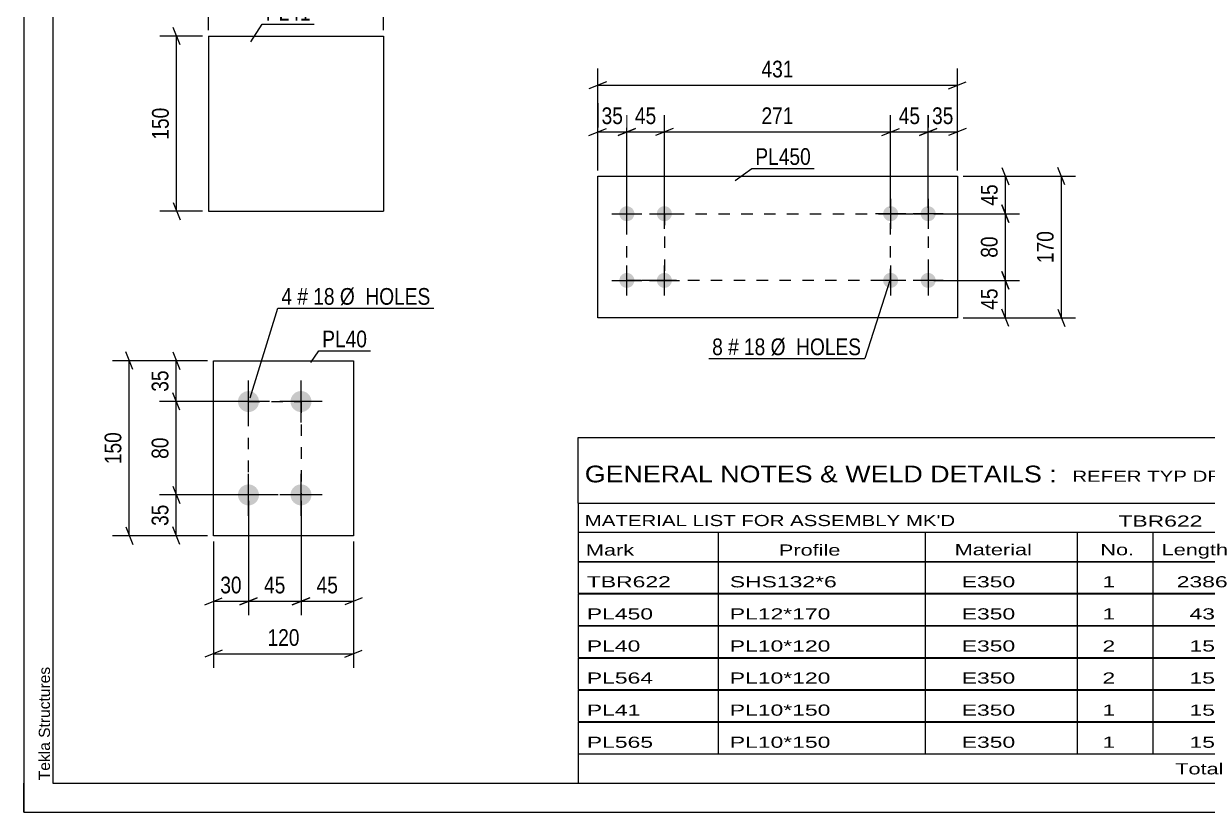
# Model space of a CAD drawing. Header units: millimetres. Extents: x 0 to 420, y 0 to 297.
# Drawn here: x 0 to 203, y 0 to 135.2 of the extents above; entities that cross this region are included whole.
import ezdxf

# ---------------------------------------------------------------- set-up
doc = ezdxf.new("R2010")
doc.units = ezdxf.units.MM
doc.linetypes.add('DXK_LINE_DOT2', pattern=[3.9198, 1.9599, -1.9599])
doc.styles.add('Arial', font='ARIAL.TTF', dxfattribs={"height": 0.2})
doc.styles.add('Arial Narrow', font='ARIALN.TTF', dxfattribs={"height": 0.2})

# ---------------------------------------------------------------- blocks, each defined once
blk = doc.blocks.new('Unknown-585910948-1132')
at = {"color": 5, "linetype": 'Continuous'}
for p, q in [((0, 297), (0, 0)), ((5, 292), (5, 5)), ((0, 0), (0, 5)), ((5, 5), (415, 5)), ((0, 0), (420, 0))]:
    blk.add_line(p, q, dxfattribs=at)
at = {"color": 174, "linetype": 'Continuous', "style": 'Arial'}
blk.add_text('Tekla Structures', height=1.9102, rotation=90, dxfattribs=at).set_placement((4.5, 5.5))
blk = doc.blocks.new('Bolt-585910948-4916 - 4910')
at = {"linetype": 'Continuous'}
for points in [[(103.36, 103.89, -1), (103.36, 101.32, -1)], [(109.79, 103.89, -1), (109.79, 101.32, -1)], [(103.36, 92.46, -1), (103.36, 89.89, -1)], [(109.79, 92.46, -1), (109.79, 89.89, -1)]]:
    blk.add_hatch(color=1, dxfattribs=at).paths.add_polyline_path(points)
at = {"color": 1, "linetype": 'Continuous'}
for p, q in [((103.36, 100.04), (103.36, 105.18)), ((109.79, 100.04), (109.79, 105.18)), ((100.79, 102.61), (105.93, 102.61)), ((107.22, 102.61), (112.36, 102.61)), ((103.36, 88.61), (103.36, 93.75)), ((109.79, 88.61), (109.79, 93.75)), ((100.79, 91.18), (105.93, 91.18)), ((107.22, 91.18), (112.36, 91.18))]:
    blk.add_line(p, q, dxfattribs=at)
blk = doc.blocks.new('Part-585910948-4914 - 4910')
at = {"color": 2, "linetype": 'Continuous'}
for p, q in [((98.36, 109.04), (159.99, 109.04)), ((98.36, 84.75), (98.36, 109.04)), ((159.99, 109.04), (159.99, 84.75)), ((159.99, 84.75), (98.36, 84.75))]:
    blk.add_line(p, q, dxfattribs=at)
blk = doc.blocks.new('Bolt-585910948-4915 - 4910')
at = {"linetype": 'Continuous'}
for points in [[(148.56, 101.32, -1), (148.56, 103.89, -1)], [(154.99, 101.32, -1), (154.99, 103.89, -1)], [(148.56, 89.89, -1), (148.56, 92.46, -1)], [(154.99, 89.89, -1), (154.99, 92.46, -1)]]:
    blk.add_hatch(color=1, dxfattribs=at).paths.add_polyline_path(points)
at = {"color": 1, "linetype": 'Continuous'}
for p, q in [((148.56, 105.18), (148.56, 100.04)), ((154.99, 105.18), (154.99, 100.04)), ((151.14, 102.61), (145.99, 102.61)), ((157.56, 102.61), (152.42, 102.61)), ((148.56, 93.75), (148.56, 88.61)), ((154.99, 93.75), (154.99, 88.61)), ((151.14, 91.18), (145.99, 91.18)), ((157.56, 91.18), (152.42, 91.18))]:
    blk.add_line(p, q, dxfattribs=at)
blk = doc.blocks.new('Part-585910948-4923 - 4922')
at = {"color": 2, "linetype": 'Continuous'}
for p, q in [((32.52, 47.41), (32.52, 77.41)), ((32.52, 77.41), (56.52, 77.41)), ((56.52, 77.41), (56.52, 47.41)), ((56.52, 47.41), (32.52, 47.41))]:
    blk.add_line(p, q, dxfattribs=at)
blk = doc.blocks.new('Bolt-585910948-4924 - 4922')
at = {"linetype": 'Continuous'}
for points in [[(38.52, 68.61, -1), (38.52, 72.21, -1)], [(47.52, 68.61, -1), (47.52, 72.21, -1)], [(38.52, 52.61, -1), (38.52, 56.21, -1)], [(47.52, 52.61, -1), (47.52, 56.21, -1)]]:
    blk.add_hatch(color=1, dxfattribs=at).paths.add_polyline_path(points)
at = {"color": 1, "linetype": 'Continuous'}
for p, q in [((38.52, 66.81), (38.52, 74.01)), ((47.52, 66.81), (47.52, 74.01)), ((42.12, 70.41), (34.92, 70.41)), ((51.12, 70.41), (43.92, 70.41)), ((38.52, 50.81), (38.52, 58.01)), ((47.52, 50.81), (47.52, 58.01)), ((42.12, 54.41), (34.92, 54.41)), ((51.12, 54.41), (43.92, 54.41))]:
    blk.add_line(p, q, dxfattribs=at)
blk = doc.blocks.new('Part-585910948-4932 - 4931')
at = {"color": 2, "linetype": 'Continuous'}
for p, q in [((31.66, 133.04), (31.66, 103.04)), ((31.66, 133.04), (61.66, 133.04)), ((61.66, 133.04), (61.66, 103.04)), ((31.66, 103.04), (61.66, 103.04))]:
    blk.add_line(p, q, dxfattribs=at)
blk = doc.blocks.new('Rectangle-585910948-6108 - 4910')
at = {"color": 1, "linetype": 'DXK_LINE_DOT2'}
blk.add_lwpolyline([(103.36, 102.61), (109.79, 102.61), (109.79, 91.18), (103.36, 91.18), (103.36, 102.61)], close=True, dxfattribs=at)
blk = doc.blocks.new('Rectangle-585910948-5908 - 4922')
at = {"color": 1, "linetype": 'DXK_LINE_DOT2'}
blk.add_lwpolyline([(38.52, 70.41), (47.52, 70.41), (47.52, 54.41), (38.52, 54.41), (38.52, 70.41)], close=True, dxfattribs=at)
blk = doc.blocks.new('Rectangle-585910948-6118 - 4910')
at = {"color": 1, "linetype": 'DXK_LINE_DOT2'}
blk.add_lwpolyline([(148.56, 102.61), (154.99, 102.61), (154.99, 91.18), (148.56, 91.18), (148.56, 102.61)], close=True, dxfattribs=at)
blk = doc.blocks.new('Rectangle-585910948-6128 - 4910')
at = {"color": 1, "linetype": 'DXK_LINE_DOT2'}
blk.add_lwpolyline([(103.36, 102.61), (154.99, 102.61), (154.99, 91.18), (103.36, 91.18), (103.36, 102.61)], close=True, dxfattribs=at)
blk = doc.blocks.new('StraightDimension-585910948-5043 - 4910')
at = {"color": 7, "linetype": 'Continuous'}
for p, q in [((178.43, 107.54), (177.23, 110.54)), ((160.99, 109.04), (180.23, 109.04)), ((177.83, 84.75), (177.83, 109.04)), ((177.23, 86.25), (178.43, 83.25)), ((160.99, 84.75), (180.23, 84.75))]:
    blk.add_line(p, q, dxfattribs=at)
at = {"color": 0}
blk.add_wipeout([(177.08, 100.23), (172.88, 100.23), (172.88, 93.55), (177.08, 93.55)], dxfattribs=at)
at = {"color": 3, "style": 'Arial Narrow'}
blk.add_text('170', height=2.863, rotation=90.0002, dxfattribs=at).set_placement((176.48, 94.15))
blk = doc.blocks.new('StraightDimension-585910948-4964 - 4910')
at = {"color": 7, "linetype": 'Continuous'}
for p, q in [((154.99, 103.61), (154.99, 119.47)), ((159.99, 110.04), (159.99, 119.47)), ((153.49, 116.02), (156.49, 117.22)), ((154.99, 116.62), (159.99, 116.62)), ((161.49, 117.22), (158.49, 116.02))]:
    blk.add_line(p, q, dxfattribs=at)
at = {"color": 0}
blk.add_wipeout([(159.92, 117.37), (159.92, 121.57), (155.06, 121.57), (155.06, 117.37)], dxfattribs=at)
at = {"color": 3, "style": 'Arial Narrow'}
blk.add_text('35', height=2.863, dxfattribs=at).set_placement((155.66, 117.97))
blk = doc.blocks.new('StraightDimension-585910948-4965 - 4910')
at = {"color": 7, "linetype": 'Continuous'}
for p, q in [((148.56, 103.61), (148.56, 119.47)), ((154.99, 103.61), (154.99, 119.47)), ((147.06, 116.02), (150.06, 117.22)), ((148.56, 116.62), (154.99, 116.62)), ((156.49, 117.22), (153.49, 116.02))]:
    blk.add_line(p, q, dxfattribs=at)
at = {"color": 0}
blk.add_wipeout([(154.21, 117.37), (154.21, 121.57), (149.35, 121.57), (149.35, 117.37)], dxfattribs=at)
at = {"color": 3, "style": 'Arial Narrow'}
blk.add_text('45', height=2.863, dxfattribs=at).set_placement((149.95, 117.97))
blk = doc.blocks.new('StraightDimension-585910948-4966 - 4910')
at = {"color": 7, "linetype": 'Continuous'}
for p, q in [((109.79, 103.61), (109.79, 119.47)), ((148.56, 103.61), (148.56, 119.47)), ((111.29, 117.22), (108.29, 116.02)), ((109.79, 116.62), (148.56, 116.62)), ((147.06, 116.02), (150.06, 117.22))]:
    blk.add_line(p, q, dxfattribs=at)
at = {"color": 0}
blk.add_wipeout([(132.52, 117.37), (132.52, 121.57), (125.83, 121.57), (125.83, 117.37)], dxfattribs=at)
at = {"color": 3, "style": 'Arial Narrow'}
blk.add_text('271', height=2.863, dxfattribs=at).set_placement((126.43, 117.97))
blk = doc.blocks.new('StraightDimension-585910948-4967 - 4910')
at = {"color": 7, "linetype": 'Continuous'}
for p, q in [((103.36, 103.61), (103.36, 119.47)), ((109.79, 103.61), (109.79, 119.47)), ((101.86, 116.02), (104.86, 117.22)), ((103.36, 116.62), (109.79, 116.62)), ((111.29, 117.22), (108.29, 116.02))]:
    blk.add_line(p, q, dxfattribs=at)
at = {"color": 0}
blk.add_wipeout([(109, 117.37), (109, 121.57), (104.14, 121.57), (104.14, 117.37)], dxfattribs=at)
at = {"color": 3, "style": 'Arial Narrow'}
blk.add_text('45', height=2.863, dxfattribs=at).set_placement((104.74, 117.97))
blk = doc.blocks.new('StraightDimension-585910948-4968 - 4910')
at = {"color": 7, "linetype": 'Continuous'}
for p, q in [((98.36, 110.04), (98.36, 119.47)), ((103.36, 103.61), (103.36, 119.47)), ((96.86, 116.02), (99.86, 117.22)), ((98.36, 116.62), (103.36, 116.62)), ((104.86, 117.22), (101.86, 116.02))]:
    blk.add_line(p, q, dxfattribs=at)
at = {"color": 0}
blk.add_wipeout([(103.29, 117.37), (103.29, 121.57), (98.43, 121.57), (98.43, 117.37)], dxfattribs=at)
at = {"color": 3, "style": 'Arial Narrow'}
blk.add_text('35', height=2.863, dxfattribs=at).set_placement((99.03, 117.97))
blk = doc.blocks.new('StraightDimension-585910948-5027 - 4910')
at = {"color": 7, "linetype": 'Continuous'}
for p, q in [((98.36, 110.04), (98.36, 127.47)), ((159.99, 110.04), (159.99, 127.47)), ((99.86, 125.22), (96.86, 124.02)), ((98.36, 124.62), (159.99, 124.62)), ((158.49, 124.02), (161.49, 125.22))]:
    blk.add_line(p, q, dxfattribs=at)
at = {"color": 0}
blk.add_wipeout([(132.52, 125.37), (132.52, 129.57), (125.83, 129.57), (125.83, 125.37)], dxfattribs=at)
at = {"color": 3, "style": 'Arial Narrow'}
blk.add_text('431', height=2.863, dxfattribs=at).set_placement((126.43, 125.97))
blk = doc.blocks.new('StraightDimension-585910948-5993 - 4910')
at = {"color": 7, "linetype": 'Continuous'}
for p, q in [((167.64, 110.54), (168.84, 107.54)), ((160.99, 109.04), (170.64, 109.04)), ((168.24, 102.61), (168.24, 109.04)), ((168.84, 101.11), (167.64, 104.11)), ((155.99, 102.61), (170.64, 102.61))]:
    blk.add_line(p, q, dxfattribs=at)
at = {"color": 0}
blk.add_wipeout([(167.49, 108.25), (163.29, 108.25), (163.29, 103.39), (167.49, 103.39)], dxfattribs=at)
at = {"color": 3, "style": 'Arial Narrow'}
blk.add_text('45', height=2.863, rotation=90.0002, dxfattribs=at).set_placement((166.89, 103.99))
blk = doc.blocks.new('StraightDimension-585910948-5994 - 4910')
at = {"color": 7, "linetype": 'Continuous'}
for p, q in [((167.64, 104.11), (168.84, 101.11)), ((155.99, 102.61), (170.64, 102.61)), ((168.24, 91.18), (168.24, 102.61)), ((168.84, 89.68), (167.64, 92.68)), ((155.99, 91.18), (170.64, 91.18))]:
    blk.add_line(p, q, dxfattribs=at)
at = {"color": 0}
blk.add_wipeout([(167.49, 99.32), (163.29, 99.32), (163.29, 94.46), (167.49, 94.46)], dxfattribs=at)
at = {"color": 3, "style": 'Arial Narrow'}
blk.add_text('80', height=2.863, rotation=90.0002, dxfattribs=at).set_placement((166.89, 95.06))
blk = doc.blocks.new('StraightDimension-585910948-5995 - 4910')
at = {"color": 7, "linetype": 'Continuous'}
for p, q in [((167.64, 92.68), (168.84, 89.68)), ((155.99, 91.18), (170.64, 91.18)), ((168.24, 84.75), (168.24, 91.18)), ((168.84, 83.25), (167.64, 86.25)), ((160.99, 84.75), (170.64, 84.75))]:
    blk.add_line(p, q, dxfattribs=at)
at = {"color": 0}
blk.add_wipeout([(167.49, 90.39), (163.29, 90.39), (163.29, 85.54), (167.49, 85.54)], dxfattribs=at)
at = {"color": 3, "style": 'Arial Narrow'}
blk.add_text('45', height=2.863, rotation=90.0002, dxfattribs=at).set_placement((166.89, 86.14))
blk = doc.blocks.new('StraightDimension-585910948-5060 - 4922')
at = {"color": 7, "linetype": 'Continuous'}
for p, q in [((47.52, 53.41), (47.52, 33.78)), ((56.52, 46.41), (56.52, 33.78)), ((46.02, 35.58), (49.02, 36.78)), ((58.02, 36.78), (55.02, 35.58)), ((47.52, 36.18), (56.52, 36.18))]:
    blk.add_line(p, q, dxfattribs=at)
at = {"color": 0}
blk.add_wipeout([(54.45, 36.93), (54.45, 41.13), (49.59, 41.13), (49.59, 36.93)], dxfattribs=at)
at = {"color": 3, "style": 'Arial Narrow'}
blk.add_text('45', height=2.863, dxfattribs=at).set_placement((50.19, 37.53))
blk = doc.blocks.new('StraightDimension-585910948-5061 - 4922')
at = {"color": 7, "linetype": 'Continuous'}
for p, q in [((38.52, 53.41), (38.52, 33.78)), ((47.52, 53.41), (47.52, 33.78)), ((37.02, 35.58), (40.02, 36.78)), ((49.02, 36.78), (46.02, 35.58)), ((38.52, 36.18), (47.52, 36.18))]:
    blk.add_line(p, q, dxfattribs=at)
at = {"color": 0}
blk.add_wipeout([(45.45, 36.93), (45.45, 41.13), (40.59, 41.13), (40.59, 36.93)], dxfattribs=at)
at = {"color": 3, "style": 'Arial Narrow'}
blk.add_text('45', height=2.863, dxfattribs=at).set_placement((41.19, 37.53))
blk = doc.blocks.new('StraightDimension-585910948-5056 - 4922')
at = {"color": 7, "linetype": 'Continuous'}
for p, q in [((31.52, 77.41), (15.23, 77.41)), ((18.68, 75.91), (17.48, 78.91)), ((18.08, 47.41), (18.08, 77.41)), ((17.48, 48.91), (18.68, 45.91)), ((31.52, 47.41), (15.23, 47.41))]:
    blk.add_line(p, q, dxfattribs=at)
at = {"color": 0}
blk.add_wipeout([(17.33, 65.76), (13.13, 65.76), (13.13, 59.07), (17.33, 59.07)], dxfattribs=at)
at = {"color": 3, "style": 'Arial Narrow'}
blk.add_text('150', height=2.863, rotation=90.0002, dxfattribs=at).set_placement((16.73, 59.67))
blk = doc.blocks.new('StraightDimension-585910948-5062 - 4922')
at = {"color": 7, "linetype": 'Continuous'}
for p, q in [((38.52, 53.41), (38.52, 33.78)), ((32.52, 46.41), (32.52, 33.78)), ((31.02, 35.58), (34.02, 36.78)), ((40.02, 36.78), (37.02, 35.58)), ((32.52, 36.18), (38.52, 36.18))]:
    blk.add_line(p, q, dxfattribs=at)
at = {"color": 0}
blk.add_wipeout([(37.95, 36.93), (37.95, 41.13), (33.09, 41.13), (33.09, 36.93)], dxfattribs=at)
at = {"color": 3, "style": 'Arial Narrow'}
blk.add_text('30', height=2.863, dxfattribs=at).set_placement((33.69, 37.53))
blk = doc.blocks.new('StraightDimension-585910948-5072 - 4922')
at = {"color": 7, "linetype": 'Continuous'}
for p, q in [((32.52, 46.41), (32.52, 24.78)), ((56.52, 46.41), (56.52, 24.78)), ((34.02, 27.78), (31.02, 26.58)), ((32.52, 27.18), (56.52, 27.18)), ((55.02, 26.58), (58.02, 27.78))]:
    blk.add_line(p, q, dxfattribs=at)
at = {"color": 0}
blk.add_wipeout([(47.86, 27.93), (47.86, 32.13), (41.18, 32.13), (41.18, 27.93)], dxfattribs=at)
at = {"color": 3, "style": 'Arial Narrow'}
blk.add_text('120', height=2.863, dxfattribs=at).set_placement((41.78, 28.53))
blk = doc.blocks.new('StraightDimension-585910948-5863 - 4922')
at = {"color": 7, "linetype": 'Continuous'}
for p, q in [((31.52, 77.41), (23.29, 77.41)), ((25.54, 78.91), (26.74, 75.91)), ((26.14, 70.41), (26.14, 77.41)), ((26.74, 68.91), (25.54, 71.91)), ((37.52, 70.41), (23.29, 70.41))]:
    blk.add_line(p, q, dxfattribs=at)
at = {"color": 0}
blk.add_wipeout([(25.39, 76.34), (21.19, 76.34), (21.19, 71.49), (25.39, 71.49)], dxfattribs=at)
at = {"color": 3, "style": 'Arial Narrow'}
blk.add_text('35', height=2.863, rotation=90.0002, dxfattribs=at).set_placement((24.79, 72.09))
blk = doc.blocks.new('StraightDimension-585910948-5864 - 4922')
at = {"color": 7, "linetype": 'Continuous'}
for p, q in [((26.74, 68.91), (25.54, 71.91)), ((37.52, 70.41), (23.29, 70.41)), ((26.14, 54.41), (26.14, 70.41)), ((25.54, 55.91), (26.74, 52.91)), ((37.52, 54.41), (23.29, 54.41))]:
    blk.add_line(p, q, dxfattribs=at)
at = {"color": 0}
blk.add_wipeout([(25.39, 64.84), (21.19, 64.84), (21.19, 59.99), (25.39, 59.99)], dxfattribs=at)
at = {"color": 3, "style": 'Arial Narrow'}
blk.add_text('80', height=2.863, rotation=90.0002, dxfattribs=at).set_placement((24.79, 60.59))
blk = doc.blocks.new('StraightDimension-585910948-5865 - 4922')
at = {"color": 7, "linetype": 'Continuous'}
for p, q in [((25.54, 55.91), (26.74, 52.91)), ((37.52, 54.41), (23.29, 54.41)), ((26.14, 47.41), (26.14, 54.41)), ((26.74, 45.91), (25.54, 48.91)), ((31.52, 47.41), (23.29, 47.41))]:
    blk.add_line(p, q, dxfattribs=at)
at = {"color": 0}
blk.add_wipeout([(25.39, 53.34), (21.19, 53.34), (21.19, 48.49), (25.39, 48.49)], dxfattribs=at)
at = {"color": 3, "style": 'Arial Narrow'}
blk.add_text('35', height=2.863, rotation=90.0002, dxfattribs=at).set_placement((24.79, 49.09))
blk = doc.blocks.new('StraightDimension-585910948-5080 - 4931')
at = {"color": 7, "linetype": 'Continuous'}
for p, q in [((26.8, 131.54), (25.6, 134.54)), ((30.66, 133.04), (23.35, 133.04)), ((26.2, 103.04), (26.2, 133.04)), ((25.6, 104.54), (26.8, 101.54)), ((30.66, 103.04), (23.35, 103.04))]:
    blk.add_line(p, q, dxfattribs=at)
at = {"color": 0}
blk.add_wipeout([(25.45, 121.39), (21.25, 121.39), (21.25, 114.7), (25.45, 114.7)], dxfattribs=at)
at = {"color": 3, "style": 'Arial Narrow'}
blk.add_text('150', height=2.863, rotation=90.0002, dxfattribs=at).set_placement((24.85, 115.3))
blk = doc.blocks.new('StraightDimension-585910948-5076 - 4931')
at = {"color": 7, "linetype": 'Continuous'}
for p, q in [((31.66, 134.04), (31.66, 145.58)), ((61.66, 134.04), (61.66, 145.58)), ((33.16, 143.33), (30.16, 142.13)), ((31.66, 142.73), (61.66, 142.73)), ((60.16, 142.13), (63.16, 143.33))]:
    blk.add_line(p, q, dxfattribs=at)
at = {"color": 0}
blk.add_wipeout([(50, 143.48), (50, 147.68), (43.31, 147.68), (43.31, 143.48)], dxfattribs=at)
at = {"color": 3, "style": 'Arial Narrow'}
blk.add_text('150', height=2.863, dxfattribs=at).set_placement((43.91, 144.08))
blk = doc.blocks.new('Unknown-585910948-6170')
at = {"color": 7, "linetype": 'Continuous'}
for p, q in [((95, 64.25), (255, 64.25)), ((95, 53), (95, 64.25)), ((255, 64.25), (255, 53)), ((95, 53), (255, 53)), ((95, 53), (95, 48)), ((255, 53), (255, 48)), ((95, 48), (255, 48)), ((95, 48), (95, 43)), ((119, 48), (119, 43)), ((154.5, 48), (154.5, 43)), ((180.5, 48), (180.5, 43)), ((193.5, 48), (193.5, 43)), ((211, 48), (211, 43)), ((233, 48), (233, 43)), ((255, 48), (255, 43)), ((95, 43), (255, 43)), ((95, 42.95), (95, 37.55)), ((95, 42.95), (255, 42.95)), ((119, 43), (119, 37.5)), ((154.5, 43), (154.5, 37.5)), ((180.5, 43), (180.5, 37.5)), ((193.5, 43), (193.5, 37.5)), ((211, 43), (211, 37.5)), ((233, 43), (233, 37.5)), ((255, 42.95), (255, 37.55)), ((95, 37.55), (255, 37.55)), ((95, 37.45), (95, 32.05)), ((95, 37.45), (255, 37.45)), ((119, 37.5), (119, 32)), ((154.5, 37.5), (154.5, 32)), ((180.5, 37.5), (180.5, 32)), ((193.5, 37.5), (193.5, 32)), ((211, 37.5), (211, 32)), ((233, 37.5), (233, 32)), ((255, 37.45), (255, 32.05)), ((95, 32.05), (255, 32.05)), ((95, 31.95), (95, 26.55)), ((95, 31.95), (255, 31.95)), ((119, 32), (119, 26.5)), ((154.5, 32), (154.5, 26.5)), ((180.5, 32), (180.5, 26.5)), ((193.5, 32), (193.5, 26.5)), ((211, 32), (211, 26.5)), ((233, 32), (233, 26.5)), ((255, 31.95), (255, 26.55)), ((95, 26.55), (255, 26.55)), ((95, 26.45), (95, 21.05)), ((95, 26.45), (255, 26.45)), ((119, 26.5), (119, 21)), ((154.5, 26.5), (154.5, 21)), ((180.5, 26.5), (180.5, 21)), ((193.5, 26.5), (193.5, 21)), ((211, 26.5), (211, 21)), ((233, 26.5), (233, 21)), ((255, 26.45), (255, 21.05)), ((95, 21.05), (255, 21.05)), ((95, 20.95), (95, 15.55)), ((95, 20.95), (255, 20.95)), ((119, 21), (119, 15.5)), ((154.5, 21), (154.5, 15.5)), ((180.5, 21), (180.5, 15.5)), ((193.5, 21), (193.5, 15.5)), ((211, 21), (211, 15.5)), ((233, 21), (233, 15.5)), ((255, 20.95), (255, 15.55)), ((95, 15.55), (255, 15.55)), ((95, 15.45), (95, 10.05)), ((95, 15.45), (255, 15.45)), ((119, 15.5), (119, 10)), ((154.5, 15.5), (154.5, 10)), ((180.5, 15.5), (180.5, 10)), ((193.5, 15.5), (193.5, 10)), ((211, 15.5), (211, 10)), ((233, 15.5), (233, 10)), ((255, 15.45), (255, 10.05)), ((95, 10.05), (255, 10.05)), ((95, 10), (255, 10)), ((95, 10), (95, 5)), ((211, 10), (211, 5)), ((233, 10), (233, 5)), ((255, 10), (255, 5)), ((95, 5), (255, 5))]:
    blk.add_line(p, q, dxfattribs=at)
at = {"color": 7, "style": 'Arial Narrow'}
for s, height, width, p in [('GENERAL NOTES & WELD DETAILS :', 2.8633, 1.4, (96.15, 56.56)), ('REFER TYP DRAWING TYP-01', 1.9089, 1.6, (179.7, 56.66)), ("MATERIAL LIST FOR ASSEMBLY MK'D", 1.9089, 1.6, (96.15, 49.06)), ('TBR622', 1.909, 1.794707, (187.59, 48.97)), ('1', 1.91, 1.794707, (217.08, 49.06)), ('No. Required', 1.9089, 1.6, (226.41, 49.06)), ('Mark', 1.909, 1.7, (96.34, 44)), ('Profile', 1.909, 1.7, (129.41, 44)), ('Material', 1.909, 1.7, (159.54, 44.06)), ('No.', 1.909, 1.7, (184.5, 44.06)), ('Length', 1.909, 1.7, (195, 44.06)), ('Area', 1.909, 1.7, (217.5, 44.06)), ('Weight', 1.909, 1.7, (237, 44.06))]:
    blk.add_text(s, height=height, dxfattribs=dict(at, width=width)).set_placement(p)
at = {"color": 7, "linetype": 'Continuous', "style": 'Arial Narrow'}
for s, height, width, p in [('TBR622', 1.909, 1.794707, (96.5, 38.56)), ('SHS132*6', 1.909, 1.794707, (121, 38.56)), ('E350', 1.909, 1.794707, (160.74, 38.56)), ('1', 1.91, 1.794707, (184.86, 38.56)), ('2386', 1.909, 1.794707, (197.58, 38.56)), ('1.3', 1.909, 1.794707, (221.32, 38.56)), ('56.4', 1.909, 1.794707, (240.14, 38.56)), ('PL450', 1.909, 1.794707, (96.5, 33.06)), ('PL12*170', 1.909, 1.794707, (121, 33.06)), ('E350', 1.909, 1.794707, (160.74, 33.06)), ('1', 1.91, 1.794707, (184.86, 33.06)), ('431', 1.909, 1.794707, (199.77, 33.06)), ('0.2', 1.909, 1.794707, (221.32, 33.06)), ('6.9', 1.909, 1.794707, (242.33, 33.06)), ('PL40', 1.909, 1.794707, (96.5, 27.56)), ('PL10*120', 1.909, 1.794707, (121, 27.56)), ('E350', 1.909, 1.794707, (160.74, 27.56)), ('2', 1.91, 1.794707, (184.86, 27.56)), ('150', 1.909, 1.794707, (199.77, 27.56)), ('0.0', 1.909, 1.794707, (221.32, 27.56)), ('2.8', 1.909, 1.794707, (242.33, 27.56)), ('PL564', 1.909, 1.794707, (96.5, 22.06)), ('PL10*120', 1.909, 1.794707, (121, 22.06)), ('E350', 1.909, 1.794707, (160.74, 22.06)), ('2', 1.91, 1.794707, (184.86, 22.06)), ('150', 1.909, 1.794707, (199.77, 22.06)), ('0.0', 1.909, 1.794707, (221.32, 22.06)), ('2.8', 1.909, 1.794707, (242.33, 22.06)), ('PL41', 1.909, 1.794707, (96.5, 16.56)), ('PL10*150', 1.909, 1.794707, (121, 16.56)), ('E350', 1.909, 1.794707, (160.74, 16.56)), ('1', 1.91, 1.794707, (184.86, 16.56)), ('150', 1.909, 1.794707, (199.77, 16.56)), ('0.1', 1.909, 1.794707, (221.32, 16.56)), ('1.8', 1.909, 1.794707, (242.33, 16.56)), ('PL565', 1.909, 1.794707, (96.5, 11.06)), ('PL10*150', 1.909, 1.794707, (121, 11.06)), ('E350', 1.909, 1.794707, (160.74, 11.06)), ('1', 1.91, 1.794707, (184.86, 11.06)), ('150', 1.909, 1.794707, (199.77, 11.06)), ('0.1', 1.909, 1.794707, (221.32, 11.06)), ('1.8', 1.909, 1.794707, (242.33, 11.06)), ('Total', 1.909, 1.7, (197.33, 6.5)), ('1.7', 1.909, 1.794707, (220.83, 6.5)), ('72.5', 1.909, 1.794707, (240.14, 6.5))]:
    blk.add_text(s, height=height, dxfattribs=dict(at, width=width)).set_placement(p)
blk = doc.blocks.new('MarkSet-585910948-5925 - 4910')
at = {"color": 0}
blk.add_wipeout([(119.81, 78.36), (119.81, 81.36), (117.98, 81.36), (117.98, 78.36)], dxfattribs=at)
blk.add_wipeout([(119.81, 78.36), (119.81, 81.36), (117.98, 81.36), (117.98, 78.36)], dxfattribs=at)
at = {"color": 3, "style": 'Arial Narrow'}
blk.add_text('8', height=2.86, dxfattribs=at).set_placement((117.98, 78.36))
at = {"color": 0}
blk.add_wipeout([(122.53, 78.36), (122.53, 81.36), (120.71, 81.36), (120.71, 78.36)], dxfattribs=at)
blk.add_wipeout([(122.53, 78.36), (122.53, 81.36), (120.71, 81.36), (120.71, 78.36)], dxfattribs=at)
blk.add_wipeout([(127.09, 78.36), (127.09, 81.36), (123.43, 81.36), (123.43, 78.36)], dxfattribs=at)
blk.add_wipeout([(127.09, 78.36), (127.09, 81.36), (123.43, 81.36), (123.43, 78.36)], dxfattribs=at)
at = {"color": 3, "style": 'Arial Narrow'}
for s, height, p in [('#', 2.86, (120.71, 78.36)), ('18', 2.863, (123.43, 78.36))]:
    blk.add_text(s, height=height, dxfattribs=at).set_placement(p)
at = {"color": 0}
blk.add_wipeout([(143.52, 78.36), (143.52, 81.36), (127.99, 81.36), (127.99, 78.36)], dxfattribs=at)
blk.add_wipeout([(143.52, 78.36), (143.52, 81.36), (127.99, 81.36), (127.99, 78.36)], dxfattribs=at)
at = {"color": 7, "linetype": 'Continuous'}
for p in [(148.48, 91.35), (117.38, 77.76)]:
    blk.add_line(p, (144.12, 77.76), dxfattribs=at)
at = {"color": 3, "style": 'Arial Narrow'}
blk.add_text('Ø  HOLES', height=2.863, dxfattribs=at).set_placement((127.99, 78.36))
blk = doc.blocks.new('Mark-585910948-5148 - 4910')
at = {"color": 0}
blk.add_wipeout([(134.88, 110.97), (134.88, 113.97), (125.38, 113.97), (125.38, 110.97)], dxfattribs=at)
blk.add_wipeout([(134.88, 110.97), (134.88, 113.97), (125.38, 113.97), (125.38, 110.97)], dxfattribs=at)
at = {"color": 30, "linetype": 'Continuous'}
for p, q in [((121.91, 108.28), (124.78, 110.37)), ((124.78, 110.37), (135.48, 110.37))]:
    blk.add_line(p, q, dxfattribs=at)
at = {"color": 3, "style": 'Arial Narrow'}
blk.add_text('PL450', height=2.863, dxfattribs=at).set_placement((125.38, 110.97))
blk = doc.blocks.new('Mark-585910948-5151 - 4922')
at = {"color": 0}
blk.add_wipeout([(58.84, 79.7), (58.84, 82.7), (51.16, 82.7), (51.16, 79.7)], dxfattribs=at)
blk.add_wipeout([(58.84, 79.7), (58.84, 82.7), (51.16, 82.7), (51.16, 79.7)], dxfattribs=at)
at = {"color": 30, "linetype": 'Continuous'}
for p, q in [((49.22, 77.08), (50.56, 79.1)), ((50.56, 79.1), (59.44, 79.1))]:
    blk.add_line(p, q, dxfattribs=at)
at = {"color": 3, "style": 'Arial Narrow'}
blk.add_text('PL40', height=2.863, dxfattribs=at).set_placement((51.16, 79.7))
blk = doc.blocks.new('Mark-585910948-5152 - 4922')
at = {"color": 0}
blk.add_wipeout([(45.99, 87), (45.99, 90), (44.16, 90), (44.16, 87)], dxfattribs=at)
blk.add_wipeout([(45.99, 87), (45.99, 90), (44.16, 90), (44.16, 87)], dxfattribs=at)
at = {"color": 7, "linetype": 'Continuous'}
blk.add_line((38.83, 71.03), (43.56, 86.4), dxfattribs=at)
at = {"color": 0}
blk.add_wipeout([(48.72, 87), (48.72, 90), (46.89, 90), (46.89, 87)], dxfattribs=at)
blk.add_wipeout([(48.72, 87), (48.72, 90), (46.89, 90), (46.89, 87)], dxfattribs=at)
at = {"color": 3, "style": 'Arial Narrow'}
blk.add_text('4', height=2.86, dxfattribs=at).set_placement((44.16, 87))
at = {"color": 0}
blk.add_wipeout([(53.28, 87), (53.28, 90), (49.62, 90), (49.62, 87)], dxfattribs=at)
blk.add_wipeout([(53.28, 87), (53.28, 90), (49.62, 90), (49.62, 87)], dxfattribs=at)
at = {"color": 3, "style": 'Arial Narrow'}
for s, height, p in [('#', 2.86, (46.89, 87)), ('18', 2.863, (49.62, 87))]:
    blk.add_text(s, height=height, dxfattribs=at).set_placement(p)
at = {"color": 0}
blk.add_wipeout([(69.7, 87), (69.7, 90), (54.18, 90), (54.18, 87)], dxfattribs=at)
blk.add_wipeout([(69.7, 87), (69.7, 90), (54.18, 90), (54.18, 87)], dxfattribs=at)
at = {"color": 7, "linetype": 'Continuous'}
blk.add_line((43.56, 86.4), (70.3, 86.4), dxfattribs=at)
at = {"color": 3, "style": 'Arial Narrow'}
blk.add_text('Ø  HOLES', height=2.863, dxfattribs=at).set_placement((54.18, 87))
blk = doc.blocks.new('Mark-585910948-5153 - 4931')
at = {"color": 0}
blk.add_wipeout([(49.15, 135.71), (49.15, 138.71), (41.48, 138.71), (41.48, 135.71)], dxfattribs=at)
blk.add_wipeout([(49.15, 135.71), (49.15, 138.71), (41.48, 138.71), (41.48, 135.71)], dxfattribs=at)
at = {"color": 30, "linetype": 'Continuous'}
for p, q in [((38.9, 132.04), (40.88, 135.11)), ((40.88, 135.11), (49.75, 135.11))]:
    blk.add_line(p, q, dxfattribs=at)
at = {"color": 3, "style": 'Arial Narrow'}
blk.add_text('PL41', height=2.863, dxfattribs=at).set_placement((41.48, 135.71))

msp = doc.modelspace()

# ---------------------------------------------------------------- block references
for name in ['Unknown-585910948-1132', 'Part-585910948-4932 - 4931', 'Part-585910948-4914 - 4910', 'Bolt-585910948-4916 - 4910', 'Bolt-585910948-4915 - 4910', 'Rectangle-585910948-6108 - 4910', 'Rectangle-585910948-6128 - 4910', 'Rectangle-585910948-6118 - 4910', 'Part-585910948-4923 - 4922', 'Bolt-585910948-4924 - 4922', 'Rectangle-585910948-5908 - 4922', 'Unknown-585910948-6170']:
    msp.add_blockref(name, (0, 0))

# ---------------------------------------------------------------- next in the draw order: block references
for name in ['StraightDimension-585910948-5080 - 4931', 'StraightDimension-585910948-5043 - 4910', 'MarkSet-585910948-5925 - 4910', 'Mark-585910948-5151 - 4922', 'StraightDimension-585910948-5056 - 4922', 'StraightDimension-585910948-5060 - 4922']:
    msp.add_blockref(name, (0, 0))

# ---------------------------------------------------------------- next in the draw order: block references
for name in ['StraightDimension-585910948-5076 - 4931', 'StraightDimension-585910948-4964 - 4910', 'Mark-585910948-5152 - 4922', 'StraightDimension-585910948-5863 - 4922', 'StraightDimension-585910948-5061 - 4922']:
    msp.add_blockref(name, (0, 0))

# ---------------------------------------------------------------- next in the draw order: block references
for name in ['Mark-585910948-5153 - 4931', 'StraightDimension-585910948-4965 - 4910', 'StraightDimension-585910948-5062 - 4922']:
    msp.add_blockref(name, (0, 0))

# ---------------------------------------------------------------- next in the draw order: block references
for name in ['StraightDimension-585910948-4966 - 4910', 'StraightDimension-585910948-5864 - 4922', 'StraightDimension-585910948-5072 - 4922']:
    msp.add_blockref(name, (0, 0))

# ---------------------------------------------------------------- next in the draw order: block references
for name in ['StraightDimension-585910948-4967 - 4910', 'StraightDimension-585910948-5865 - 4922']:
    msp.add_blockref(name, (0, 0))

# ---------------------------------------------------------------- next in the draw order: block references
msp.add_blockref('StraightDimension-585910948-4968 - 4910', (0, 0))

# ---------------------------------------------------------------- next in the draw order: block references
msp.add_blockref('StraightDimension-585910948-5027 - 4910', (0, 0))

# ---------------------------------------------------------------- next in the draw order: block references
for name in ['Mark-585910948-5148 - 4910', 'StraightDimension-585910948-5993 - 4910']:
    msp.add_blockref(name, (0, 0))

# ---------------------------------------------------------------- next in the draw order: block references
msp.add_blockref('StraightDimension-585910948-5994 - 4910', (0, 0))

# ---------------------------------------------------------------- next in the draw order: block references
msp.add_blockref('StraightDimension-585910948-5995 - 4910', (0, 0))

doc.saveas('drawing.dxf')
